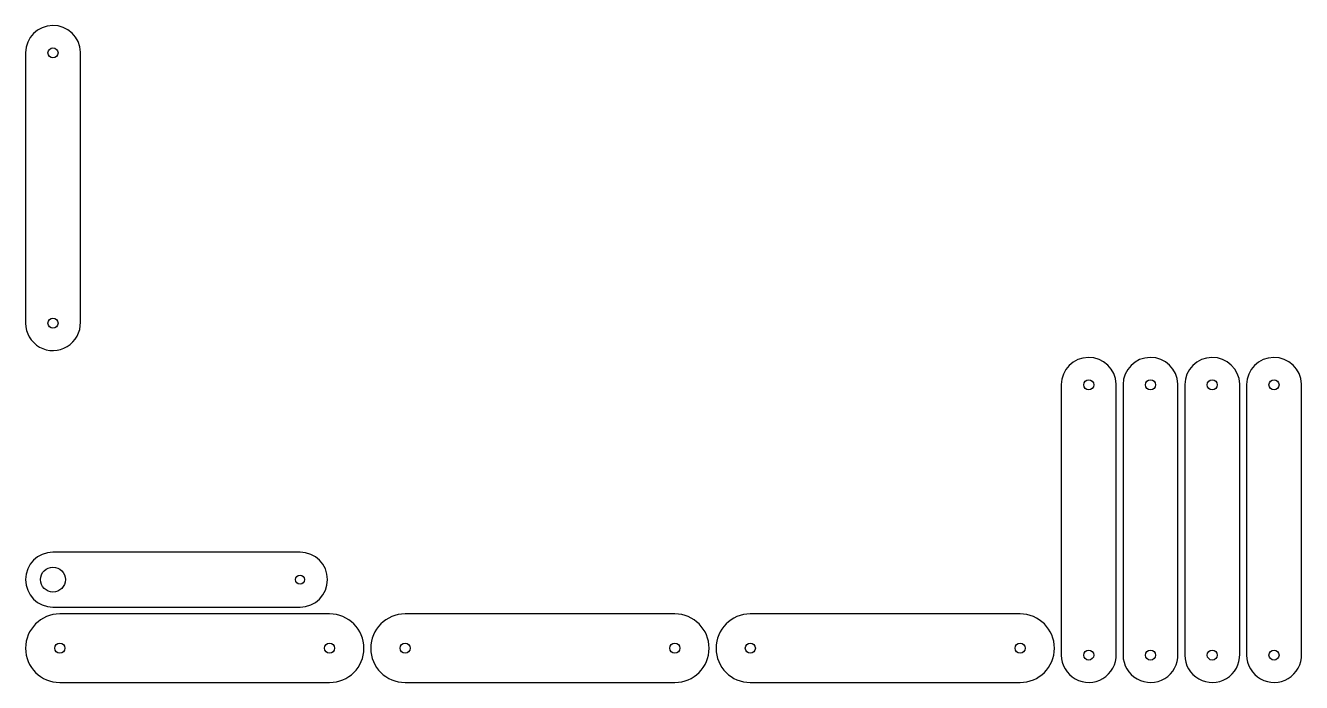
# Model space of a CAD drawing. Header units: millimetres. Extents: x 18 to 1133, y 18 to 593.
import ezdxf

# ---------------------------------------------------------------- set-up
doc = ezdxf.new("R2010")
doc.units = ezdxf.units.MM
doc.layers.add('cut', color=5, linetype='Continuous', true_color=0x0000ff)

msp = doc.modelspace()

# ---------------------------------------------------------------- linework, layer by layer
at = {"layer": 'cut', "color": 5, "true_color": 0x0000ff}
for points in [[(18, 332.4, 1.015779), (66, 333.2), (66, 569.5, 0.980982), (18, 569)], [(923.4, 42, 1.015779), (971.4, 42.8), (971.4, 279.1, 0.980982), (923.4, 278.6)], [(977.4, 42, 1.015779), (1025.4, 42.8), (1025.4, 279.1, 0.980982), (977.4, 278.6)], [(1031.4, 42, 1.015779), (1079.4, 42.8), (1079.4, 279.1, 0.980982), (1031.4, 278.6)], [(1085.4, 42, 1.015779), (1133.4, 42.8), (1133.4, 279.1, 0.980982), (1085.4, 278.6)], [(42, 132, 1), (42, 84), (258, 84, 0.999274), (258, 132)], [(283.8, 18, 1), (283.8, 78), (48, 78, 1), (48, 18)], [(585.6, 18, 1), (585.6, 78), (349.8, 78, 1), (349.8, 18)], [(887.4, 18, 1), (887.4, 78), (651.6, 78, 1), (651.6, 18)]]:
    msp.add_lwpolyline(points, format="xyb", close=True, dxfattribs=at)
for centre, radius in [((42, 568.8), 4.4), ((42, 332.4), 4.4), ((947.4, 278.4), 4.4), ((1001.4, 278.4), 4.4), ((1055.4, 278.4), 4.4), ((1109.4, 278.4), 4.4), ((42, 108), 10.9), ((258, 108), 3.9), ((48, 48), 4.4), ((283.8, 48), 4.4), ((349.8, 48), 4.4), ((585.6, 48), 4.4), ((651.6, 48), 4.4), ((887.4, 48), 4.4), ((947.4, 42), 4.4), ((1001.4, 42), 4.4), ((1055.4, 42), 4.4), ((1109.4, 42), 4.4)]:
    msp.add_circle(centre, radius, dxfattribs=at)

doc.saveas('drawing.dxf')
